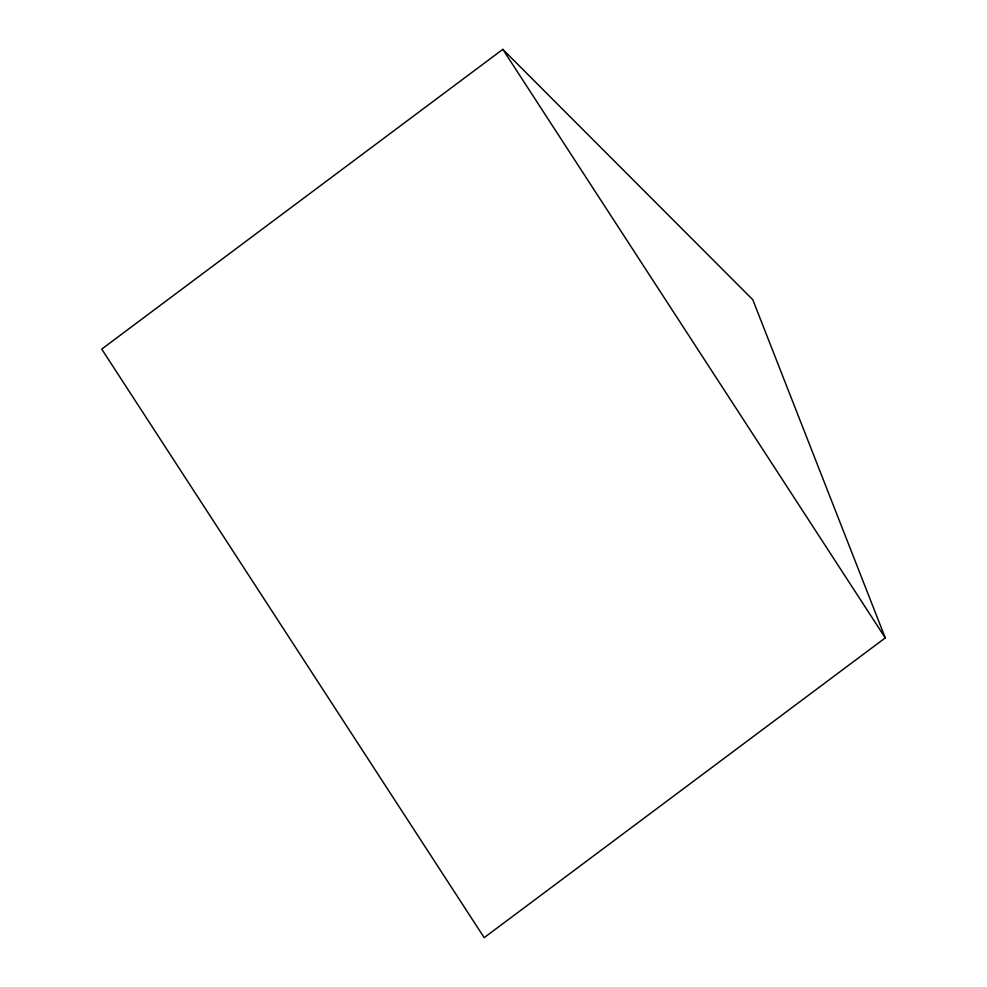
<?xml version="1.0" encoding="UTF-8"?>
<svg xmlns="http://www.w3.org/2000/svg" width="987" height="987" viewBox="0 0 987 987"><rect width="100%" height="100%" fill="white"/><g stroke="black" fill="none" stroke-linecap="round" stroke-linejoin="round"><path stroke-width="1.48" d="M502.815 49.35L101.723 349.102L484.185 937.65L885.277 637.898L752.797 299.715L502.815 49.35L885.277 637.898"/></g></svg>
